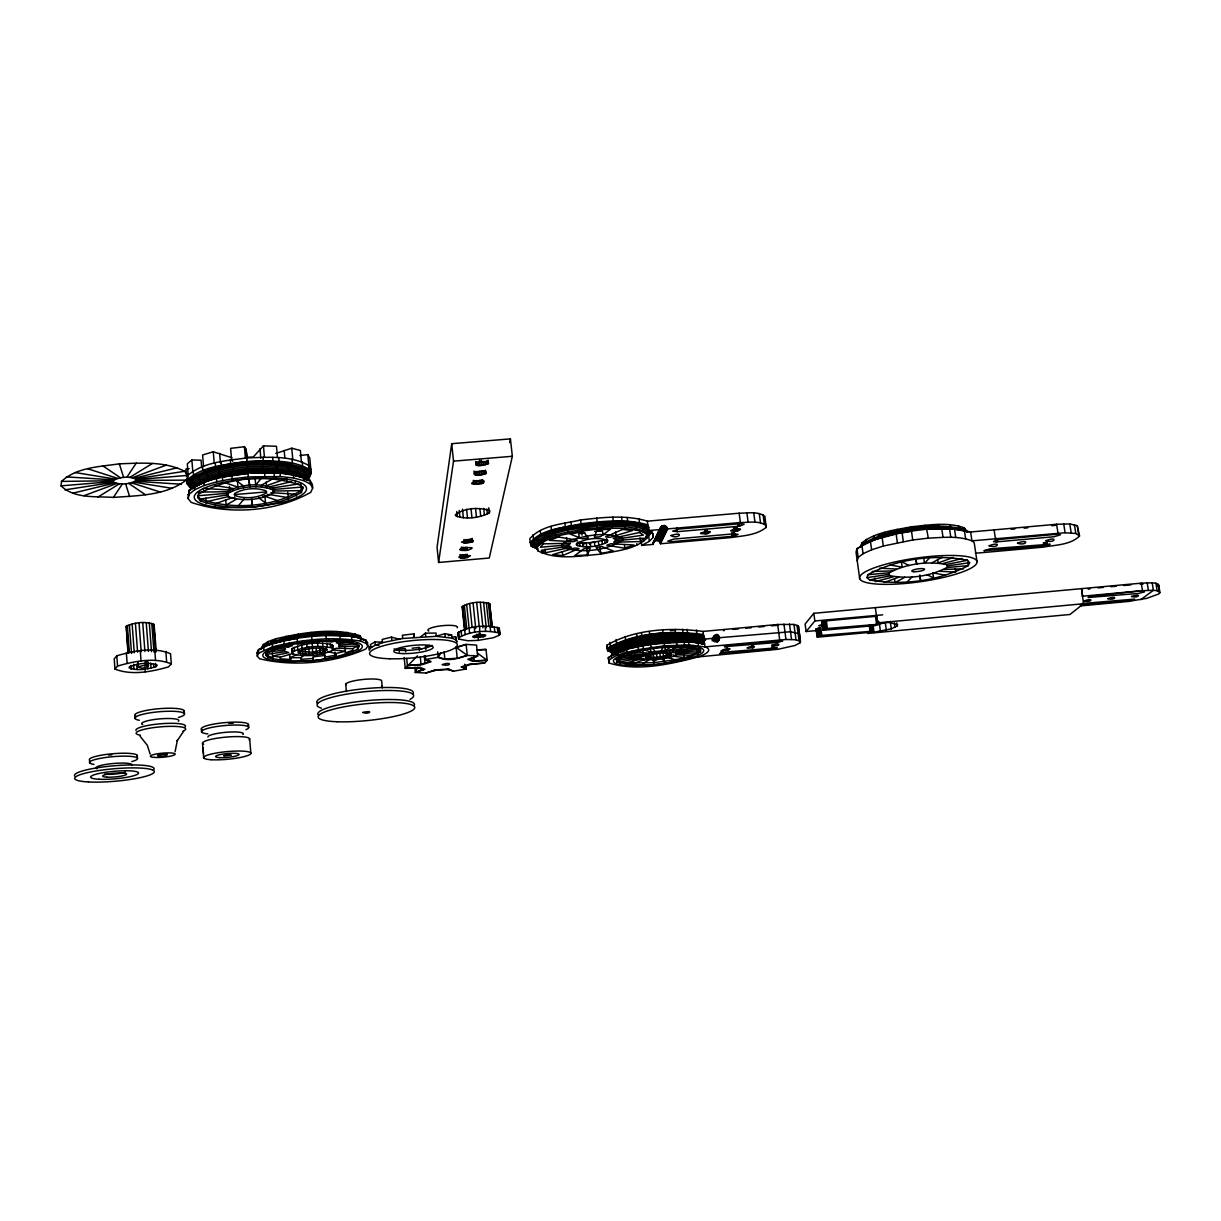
<?xml version="1.0" encoding="UTF-8"?>
<svg xmlns="http://www.w3.org/2000/svg" width="1221" height="1221" viewBox="0 0 1221 1221"><rect width="100%" height="100%" fill="white"/><g stroke="black" fill="none" stroke-linecap="round" stroke-linejoin="round"><path stroke-width="1.5" d="M902.319 532.844L911.507 531.227L910.973 526.846C928.494 525.122 947.145 521.749 964.163 527.777L966.803 531.868L964.163 527.777M713.354 638.278C719.535 625.671 722.389 649.465 713.354 638.278L703.983 639.163M641.223 541.742L641.666 545.421L652.945 544.429C652.273 539.636 660.088 539.087 660.454 543.772L731.501 537.515C743.162 535.729 756.501 535.241 765.979 527.487L764.987 516.361C757.798 510.943 747.588 513.263 739.163 513.202L647.359 521.169C625.717 514.545 602.548 517.445 580.463 519.978C563.415 524.099 542.017 524.618 529.792 538.72L530.204 542.475C534.981 541.681 537.667 546.687 537.835 550.793C557.188 560.729 580.586 555.708 601.373 554.09C616.849 550.595 635.332 549.709 647.099 537.896L646.84 534.584L642.811 531.791L642.826 530.235L645.085 526.159L647.817 524.923C626.144 518.36 602.991 521.26 580.906 523.794C563.843 527.915 542.475 528.418 530.204 542.475L531.211 546.108L537.683 548.901L531.211 546.108L530.799 542.383M700.488 652.06L700.32 648.458L700.488 652.06C675.747 664.606 643.757 668.604 616.819 661.95L616.3 658.394L616.483 659.935C641.01 647.008 673.687 642.918 700.503 649.999M643.65 541.514L643.681 540.003L648.427 533.669L652.518 531.791L648.656 535.821L645.924 536.507L649.587 532.677M612.194 652.365L611.813 650.137C638.232 635.943 673.794 631.471 702.731 639.392L702.334 644.123L702.731 639.392L704.364 637.423C674.282 629.136 637.225 633.791 609.767 648.61L610.179 650.93L613.14 654.67L611.813 650.137L607.249 648.32L606.883 645.237C634.844 628.922 671.321 627.273 703.021 631.425L777.67 624.496L793.955 624.419L798.458 626.175L800.472 641.468L800.213 642.704L794.856 645.527L778.143 649.251L698.32 656.913C669.795 664.255 637.866 671.764 609.096 663.049L608.317 657.585C636.355 641.04 672.725 638.842 704.563 643.803C698.427 645.329 697.481 635.042 703.403 634.508C671.687 630.418 635.241 632.081 607.249 648.32L607.676 650.762L613.766 652.777L607.676 650.762L606.883 645.237M702.365 641.88L702.38 640.613C673.748 632.814 638.598 637.225 612.454 651.251L612.377 654.944C638.858 640.842 674.343 636.385 703.327 644.2L702.365 641.88C673.824 634.142 638.827 638.537 612.774 652.487M702.716 641.666L703.418 638.293C673.977 630.219 637.759 634.767 610.897 649.236L611.294 651.51M359.92 635.668L361.859 639.468L359.92 635.668C332.814 627.151 302.976 632.661 275.824 638.751L274.939 642.353L272.191 643.421L272.481 646.84L258.715 653.143L257.28 656.15L259.646 658.791C294.215 666.956 333.302 663.217 365.857 649.007L367.826 646.001L367.521 642.643L365.751 639.941C331.456 628.815 290.186 632.799 258.425 649.77L257.005 652.792L257.28 656.15M704.364 637.423L703.388 640.613M646.84 534.584L647.313 531.547L649.313 529.151C629.166 517.521 603.586 523.58 581.517 525.106C565.292 529.014 545.009 529.502 533.318 542.826L534.249 546.291L537.454 548.168M647.099 537.896L646.871 533.043C627.686 522.084 603.418 527.823 582.432 529.273C567.002 532.982 547.771 533.455 536.599 546.062L536.981 547.557C548.122 535.012 567.277 534.554 582.646 530.876C602.518 528.586 623.321 525.976 642.811 531.791M275.824 638.751L268.086 641.59L266.941 645.283L258.425 649.77L258.715 653.143M175.091 751.663L177.396 740.231L177.106 740.949L183.486 731.486M261.065 649.099L263.431 644.49L268.086 641.59M136.477 479.624L136.309 480.448C129.655 484.34 119.475 485.5 112.729 481.578L112.866 480.753C119.49 476.831 129.762 475.656 136.477 479.624L187.759 475.396C203.876 461.752 226.663 460.775 246.688 457.936C267.277 457.371 290.003 454.945 308.654 465.43L310.989 469.52L311.324 473.214L307.112 475.076L305.647 479.288L303.51 475.656C269.475 462.927 225.977 465.979 194.704 484.676L193.956 487.301M194.093 487.606C196.245 483.638 192.384 478.693 188.065 479.136L186.874 483.531L189.942 487.515L192.75 488.843M246.688 457.936L248.046 473.443L216.483 477.991L216.804 481.791L204.105 485.515L194.734 489.728L189.286 494.154L188.08 498.458L191.148 502.365C229.075 515.216 275.732 511.95 310.775 492.322L312.683 488.034L312.332 484.325L310.012 480.311C276.45 462.82 226.572 467.17 194.612 486.202M187.759 475.396L186.584 479.807C166.239 495.711 138.08 495.528 113.416 497.42C96.123 496.123 74.42 498.992 61.05 485.851L61.508 481.41C76.755 467.17 99.756 466.788 119.353 463.827C141.087 463.064 164.667 461.111 184.661 471.291L187.759 475.396L188.065 479.136C204.212 465.537 226.984 464.575 247.024 461.721C267.597 461.156 290.323 458.714 308.989 469.139L311.324 473.214L309.432 477.594L306.471 479.777M413.507 637.454L413.95 633.867L402.365 635.241L402.686 638.491L382.494 642.673L375.32 645.176L370.787 647.725L369.185 650.152L368.879 646.932L372.329 646.626M451.709 443.696L437.057 547.313L438.598 562.469L489.27 558.012L512.347 456.288L510.439 438.888L451.709 443.696L453.525 461.156L438.598 562.469M798.458 626.175L798.809 632.02M816.116 628.998L817.078 636.752L818.543 637.072L868.482 632.478L873.076 631.135L821.809 635.393L820.787 627.808L816.116 628.998L817.521 629.517M817.078 636.752L821.809 635.393M509.63 442.597L510.439 438.888M203.464 753.464L202.93 747.649L203.678 757.768M156.196 651.419L154.136 624.557C145.711 620.94 134.478 622.389 126.236 626.297L127.915 652.197M478.205 640.369L493.162 637.789L499.053 635.378L500.061 634.203L499.114 628.052C485.958 624.694 469.398 625.717 457.814 632.936L458.837 639.087L467.979 640.766L478.205 640.369L478.556 634.065M479.548 634.783L479.731 626.663M877.288 616.208L826.358 620.833L821.809 622.008L822.45 622.481M822.786 629.868L827.38 628.494L879.654 624.175L874.999 625.549L824.16 630.189L822.786 629.868L821.809 622.008M137.897 666.971C161.203 660.118 137.24 675.549 137.683 662.988M861.11 545.894L861.965 542.796C875.778 531.99 894.306 530.235 910.973 526.846M857.234 560.851L858.165 557.478L856.944 548.656C890.063 529.09 933.241 523.427 970.634 531.99L1056.592 524.252L1069.779 523.946L1077.273 525.671L1079.562 535.988C1070.313 545.161 1054.975 544.932 1042.719 547.206L975.32 553.266M188.08 498.458L188.98 490.399C221.108 470.07 264.484 468.101 300.839 476.892L292.216 474.587L303.556 476.892L303.892 480.647L310.348 484.05L312.683 488.034M305.723 477.762L303.586 474.114C269.429 461.309 225.732 464.362 194.368 483.165L193.254 487.118L192.506 485.775L193.62 481.776C225.336 462.728 269.536 459.645 304.06 472.619L306.227 476.327L305.082 478.983M154.212 629.151L154.136 624.557M860.79 546.855L861.965 542.796M273.275 492.887L273.748 489.423L302.823 486.996L301.434 492.46C271.871 509.096 232.417 511.858 200.412 500.931L197.878 497.634L198.779 492.124L227.564 491.712C240.659 484.081 258.562 482.814 272.787 487.927L273.748 489.423L273.275 492.887C260.149 500.366 242.475 501.602 228.251 496.657L227.182 495.192L227.564 491.712L227.182 495.192M866.986 577.594L867.841 574.725C897.267 558.684 934.691 553.861 967.505 560.241L969.642 562.698L968.268 565.628C938.812 581.013 902.243 585.79 869.596 579.929L866.986 577.594L888.903 574.404L890.338 575.763C909.019 579.166 930.005 576.434 946.84 567.567L968.268 565.628L967.749 562.072M888.903 574.404L889.453 572.756C906.272 563.69 927.548 560.927 946.275 564.514L967.505 560.241M234.371 494.581L234.737 493.467C243.834 488.202 256.212 487.332 266.086 490.842L266.331 492.994C257.234 498.183 244.948 499.053 235.088 495.604L234.371 494.581L266.758 491.88M587.545 554.945L590.109 548.214L584.279 548.55L574.572 555.708L587.545 554.945L586.904 549.45M1082.63 596.23L1081.547 588.583L1083.546 603.739L1069.978 614.484L867.582 633.44L891.299 628.861L897.16 625.93L897.649 624.633L889.239 622.481L877.456 622.924L875.335 607.615M858.165 557.478L863.049 553.708L871.626 549.801L870.39 540.888L896.55 533.867L897.191 529.288M286.065 640.338L297.512 638.324L298.229 634.02M228.251 496.657L227.03 493.33L197.726 495.772L200.259 499.084C232.249 510.042 271.734 507.28 301.282 490.613L302.823 486.996M193.284 487.133L191.407 484.676L192.536 480.601C224.13 461.279 270.452 458.043 304.914 471.291L307.112 475.076L305.372 479.12L308.318 474.084L306.089 470.222C271.505 456.639 222.817 460.042 191.178 479.731L190.018 483.898L192.918 487.683L189.942 487.515M306.532 478.235L307.921 477.716L309.752 473.458L307.478 469.49C272.68 455.509 221.428 459.127 189.652 479.227L188.477 483.501L191.453 487.393M946.84 567.567L947.557 565.903L969.642 562.698M435.439 670.329L425.747 673.03L415.369 672.45L417.689 667.322M262.118 647.222L263.431 644.49M653.22 542.551L659.523 529.304M652.96 543.467L660.82 526.816L664.407 525.518L667.704 528.891L660.454 543.772M652.945 544.429L661.553 526.144M655.295 540.628L662.423 525.686M656.257 540.415L663.4 525.473M657.234 540.46L664.407 525.518M658.195 540.75L665.384 525.808M659.035 541.269L666.254 526.343M659.722 541.971L666.956 527.06M660.21 542.826L667.444 527.93M357.448 647.664L359.081 645.115L357.616 649.328C330.143 661.355 297.1 664.514 267.918 657.585L265.964 655.356L267.063 651.129M291.666 649.603L292.262 648.473C304.472 642.963 319.383 641.529 332.371 644.795L332.738 650.289C320.528 655.677 305.769 657.112 292.781 653.968L291.666 649.603L292.475 650.61M291.972 652.976L292.567 651.846C304.792 646.352 319.688 644.917 332.692 648.153L333.425 649.16M298.336 652.38L302.381 649.984L312.53 648.198L322.787 648.107L327.075 649.74L322.954 652.136L309.188 654.135L300.381 653.632L298.336 652.38L298.183 650.701M216.804 481.791L231.898 478.861C232.005 474.816 234.783 468.437 230.616 463.659L230.296 459.859M608.669 660.668C616.574 653.22 628.357 652.365 638.385 649.587L638.018 646.458L651.007 644.413L649.328 631.761M616.819 661.95L616.636 660.408L625.534 663.095L653.556 662.728L656.226 658.165L656.41 659.691L670.161 657.386L675.991 655.265L677.197 653.327C665.262 650.228 650.824 652.045 639.896 657.737L643.894 659.844L656.41 659.691M425.32 655.83L425.686 659.493L438.263 657.325L440.995 652.686M332.433 646.947L333.104 645.802M859.584 547.481L865.353 543.299L866.376 539.331M327.976 651.571L335.851 653.525L345.329 651.205L332.036 649.786L336.355 648.259L352.655 648.641L357.295 645.985L339.087 646.687L340.003 645.176L357.036 643.604M204.105 485.515L203.8 481.715C210.577 482.142 208.44 470.787 202.869 470.375L202.564 466.59M660.82 526.816L660.027 529.563L648.488 530.57L647.359 521.169M488.476 463.537C477.35 456.364 467.277 470.985 488.476 463.537L488.11 460.073M113.416 497.42L122.482 483.806M126.755 477.365L136.294 463.049M712.057 638.919L713.995 636.019M712.637 638.369L714.575 635.454M712.377 639.453L715.292 635.088M712.179 640.735L716.086 634.905M713.003 640.766L716.91 634.935M713.781 640.994L717.704 635.164M714.483 641.422L718.406 635.607M715.048 642.017L718.986 636.202M716.437 641.269L719.383 636.919M716.635 642.063L719.596 637.698L790.521 631.745L799.465 633.821L800.213 642.704M717.612 641.407L719.581 638.507M717.399 642.185L719.367 639.285M489.331 512.973L489.819 510.699C479.136 506.944 464.407 507.829 455.326 514.774L455.738 515.842C466.315 519.825 479.319 517.887 489.331 512.973L488.782 507.768M464.591 630.463L462.149 606.806C469.749 601.861 480.906 601.19 489.606 603.571L492.2 626.114M417.414 655.875L405.235 668.375L418.269 667.811M871.626 549.801L883.332 546.031L882.081 537.087L884.187 536.095L884.599 532.325M458.348 638.034C469.963 630.875 486.492 629.853 499.664 633.15L500.061 634.203M277.488 457.585L276.48 446.276L263.446 445.863L253.281 456.975L247.161 457.249L246.077 449.267L244.429 446.718L230.616 448.351L231.578 459.722L232.662 461.324M489.896 604.303L489.606 608.76M1080.677 605.875L1128.097 601.465L1146.778 598.351L1158.836 593.925L1159.95 592.597L1158.729 585.134L1155.921 583.226L1152.166 582.799L1141.253 583.15L813.827 613.308L805.112 624.007L806.119 631.547L817.444 630.494M273.214 643.436L285.027 640.353L286.111 636.172M1157.615 586.477L1158.729 585.134M806.119 631.547L814.85 620.97L882.676 614.85M244.139 498.885L238.812 505.265L238.965 507.097M255.708 485.027L261.309 478.311M116.804 655.784L114.209 658.867L114.957 669.077C131.792 675.671 151.511 671.748 168.467 666.925L171.322 663.903L170.528 653.723C153.785 646.718 133.761 650.854 116.804 655.784L117.552 666.04L114.957 669.077M498.504 630.295L499.526 629.105M617.918 655.036L617.551 651.922C626.144 653.357 634.691 644.81 625.564 639.697L625.198 636.584M607.142 542.368L607.951 540.369C598.076 536.95 584.996 538.324 576.281 544.108L576.465 545.054C586.141 548.656 597.863 546.459 607.142 542.368L606.715 538.644M470.894 664.377L484.6 663.079L487.148 660.286L486.004 649.45L476.816 649.816M876.403 615.262L875.472 616.269L876.525 623.916L874.999 625.549M907.462 581.745L912.011 576.831M929.334 558.119L924.511 563.339L923.732 557.921M640.46 541.575L643.681 538.202L615.109 540.705L613.736 542.216L640.46 541.575L640.018 537.881M647.222 535.958L650.976 532.035M662.637 630.189L664.529 645.848L688.98 644.871L704.944 646.901L785.958 639.483L795.985 639.773L800.472 641.468M641.666 545.421L649.328 541.376L653.189 537.362L652.93 533.684L648.488 530.57M864.361 544.169L872.511 540.415L874.083 535.76M611.66 657.936L611.294 654.838C619.337 656.12 625.824 644.78 616.468 642.597L616.101 639.483M612.744 653.739C638.919 639.773 674.038 635.363 702.686 643.116M255.204 473.092L280.021 472.741L293.33 474.297L293.681 478.067L303.892 480.647M297.497 654.364L289.911 657.753L301.083 657.631L304.517 654.624M201.709 467.719L201.099 460.225L191.865 459.966L187.286 463.812L188.187 475.045M645.512 656.288C653.8 658.394 663.736 657.142 671.321 653.235L671.519 654.777C663.903 658.684 653.983 659.92 645.695 657.829L645.436 655.662M702.151 641.987L705.463 639.27L701.098 642.444L705.57 639.987M193.193 488.095C224.343 468.727 275.152 464.362 308.47 480.448L310.012 480.311L310.348 484.05M653.556 662.728C669.245 660.24 686.904 659.935 700.305 650.518L677.045 652.701M198.931 494.001C228.373 476.663 268.986 473.779 300.992 485.485L302.991 488.843M227.716 493.574C240.827 485.958 258.73 484.691 272.955 489.789L273.901 491.285M861.965 544.245C891.895 527.075 930.906 522.008 964.575 529.197L967.734 531.959L960.53 529.334L958.439 525.808M861.568 545.634C891.864 528.296 931.302 523.168 965.353 530.418M863.064 545.07L865.353 543.299M420.451 636.996L425.442 633.134L436.019 633.058L436.355 636.309L451.953 638.14L455.921 639.896L456.959 642.063L455.601 636.69L451.862 637.225M926.693 529.441L928.326 538.14C942.795 537.515 958.088 535.546 971.947 540.842L1065.094 532.753L1075.808 533.455L1079.562 535.988M1128.097 601.465L1134.645 599.114L1082.233 603.51M1141.33 591.529L1144.352 591.864L1138.827 593.406L1088.094 597.512L1092.444 596.092L1142.474 590.674L1153.402 590.308L1157.142 590.72L1159.95 592.597M599.587 531.15L602.502 528.983M1140.765 599.664L1153.402 590.308L1152.166 582.799M152.747 626.175L153.907 625.35M155.861 666.712L157.265 665.186C148.672 661.874 137.637 663.339 129.273 667.048L129.075 667.78C137.332 671.199 147.466 669.184 155.861 666.712L155.601 663.324M485.866 473.58C488.293 469.688 477.045 471.459 474.664 472.771C472.283 476.648 483.47 474.877 485.866 473.58L485.5 470.161M627.029 652.197L626.663 649.068L651.129 644.2L688.598 641.742L688.98 644.871M97.878 497.1L119.521 483.745M129.731 477.442L152.35 463.476M263.354 645.863C292.735 632.386 328.937 628.876 360.241 637.011L361.859 639.132M259.798 649.618L265.995 646.062M267.216 652.823C294.704 640.369 328.418 637.087 357.707 644.52L359.233 646.794M472.558 541.758L473.366 540.613L469.307 539.957L461.462 542.017L464.239 543.009L471.535 542.139L472.558 541.758L472.191 538.308M648.656 660.149L642.994 663.461L643.177 664.987M618.101 658.226L639.712 656.196L650.9 652.06L665.384 650.35L671.291 646.886M298.733 651.388L312.744 652.228L326.465 648.855M382.478 642.124L375.015 641.941L370.482 644.505L370.787 647.725M226.114 505.021L236.538 499.16M273.916 478.159L261.447 485.164L261.615 487.042M566.941 541.33L563.247 543.391L561.553 545.405L561.965 547.206C581.028 553.601 605.83 550.992 622.741 540.033L622.512 538.202C605.158 530.921 584.355 535.912 566.941 541.33L566.513 537.576M904.868 577.274L895.039 582.524L894.55 579.013M931.791 562.896L942.169 557.341M197.375 485.256L207.005 480.753M204.609 482.158L197.176 485.5C202.106 482.646 198.794 474.526 193.513 474.648L193.208 470.879M329.197 640.201L326.038 641.62L331.822 641.987L336.874 640.491M562.728 555.586L578.983 548.488L574.572 548.031L552.808 554.593L562.728 555.586L562.316 551.892M612.499 654.685C617.719 653.204 615.338 644.81 610.225 645.527L609.859 642.429M618.589 651.861L619.52 651.449M871.504 540.857L872.511 540.415M396.138 649.984L399.069 648.748L405.387 648.687L405.693 651.861M251.541 473.153L280.021 472.741L280.357 476.526L293.681 478.067M482.936 483.318C491.04 475.412 453.953 486.797 482.936 483.318L482.539 479.563M414.835 667.063L415.369 672.45L422.634 669.596M470.116 659.004L477.686 656.059L476.541 645.1L466.132 644.398L456.105 647.252L457.234 658.211L444.841 659.035L438.263 657.325L437.713 651.816M677.426 644.978C674.572 640.628 674.297 635.027 675.534 629.334M84.02 495.68L116.911 483.455M132.341 477.732L166.361 465.094M270.864 641.666L275.213 640.063M633.44 663.583L647.222 658.531M680.402 646.382L669.688 650.305L665.384 650.35M263.889 649.969L263.599 646.565C294.108 635.164 328.22 631.929 360.287 637.728L360.607 641.101L366.056 643.299L367.826 646.001M275.763 453.479L291.773 448.199L300.381 450.488L301.404 461.706M276.923 646.886L288.156 647.145L292.46 645.588L287.256 645.024M884.141 582.478L898.61 577.243M953.296 557.463L938.125 562.957L937.591 559.355M232.784 497.573L214.988 503.846L215.14 505.692M266.437 485.729L284.997 479.181M624.831 548.244L634.035 545.009L610.912 543.742L606.822 545.192L624.831 548.244L624.404 544.566M345.497 652.869L352.808 650.305M456.303 647.679L466.132 644.398L467.277 655.387C458.211 658.577 447.374 661.858 438.263 657.325M419.841 664.758L430.174 661.339M415.369 672.45L424.877 669.322L420.131 667.383L405.235 668.375L404.166 657.493M425.747 673.03L435.271 669.932L448.519 669.032L453.586 671.168L466.178 669.032L465.812 665.46M878.22 535.378L883.149 533.775M462.026 667.261L472.39 663.888M870.39 540.888L883.622 536.813M617.551 651.922L628.189 648.733M723.397 630.723L724.206 630.479M117.552 666.04C134.554 661.172 154.518 657.051 171.322 663.903M1047.679 545.466L1050.182 544.215L990.094 548.809L983.912 550.717L1045.176 545.97L1047.679 545.466L1047.13 541.971M232.005 457.799L213.278 451.77L202.61 454.975L203.541 466.3M753.342 647.618C759.248 643.894 736.706 649.801 753.342 647.618L752.945 644.551M267.918 657.585L267.628 654.227L285.851 651.571L288.751 652.64L272.588 655.998L280.189 657.203L293.238 653.357M204.991 481.807L217.353 478.189M435.897 636.278L444.963 633.668L451.633 634.92L451.953 638.14M1088.216 589.224L1090.139 588.751M474.404 637.484L475.366 637.209C470.589 635.042 488.583 633.653 482.722 636.538L483.608 636.645A6.563 1.297 -6.1 0 0 484.065 634.752A6.563 1.297 -6.1 0 0 474.847 635.592A6.563 1.297 -6.1 0 0 474.404 637.484L483.608 636.645M457.234 658.211L467.277 655.387L477.686 656.059L467.841 659.279L472.374 661.263L487.148 660.286L477.335 653.067M928.479 529.334L954.425 528.556L955.738 537.484M893.65 576.724L875.457 581.593L874.969 578.067M943.055 563.507L961.934 558.455M641.895 658.791L625.534 663.095L625.717 664.621M669.871 651.861L669.688 650.305L673.198 650.549L688.491 646.52M467.368 557.509L470.406 555.723L463.385 555.372L458.775 557.097L461.492 558.028L467.368 557.509L467.017 554.136M580.112 542.933L590.308 542.826L604.487 540.064M707.508 533.562C719.78 528.311 686.919 534.813 707.508 533.562L707.035 529.868M272.191 643.421L297.848 638.079M285.027 640.353L263.599 646.565M272.481 646.84C301.083 639.712 331.364 636.11 360.607 641.101M737.637 530.921C750.091 525.656 717.109 532.173 737.637 530.921L737.163 527.228M734.859 535.973L738.095 534.34L733.684 533.836L673.549 539.117L667.75 541.147L672.283 541.636L733.546 536.217L734.859 535.973L734.386 532.31M687.072 629.273L687.454 632.386C683.699 633.852 683.928 642.414 688.598 641.742M399.969 639.422L391.529 637.133L382.188 639.422L382.494 642.673M72.772 493.208L114.82 482.982M134.432 478.22L177.381 467.765M429.685 645.299L425.488 646.306L425.808 649.48M882.081 537.087L896.931 533.608M883.332 546.031L912.743 539.987L928.326 538.14M206.151 501.831L228.907 496.443M291.758 481.593L270.299 486.675L270.452 488.537M626.663 649.068L638.98 646.26C641.437 641.773 636.752 637.942 636.538 633.943M727.792 650.121C737.377 646.382 711.767 651.373 727.792 650.121L727.411 647.069M874.083 632.661L873.046 625.152L885.301 622.771L886.354 630.295M774.511 648.916L777.228 647.771L724.587 652.121L719.749 653.586L773.427 649.099L774.511 648.916L774.114 645.894M545.466 552.792L571.336 547.206L569.52 546.092L541.224 550.289L545.466 552.792L545.054 549.084M347.252 640.445L336.263 642.734L339.041 643.818L353.724 641.681M448.229 635.607L451.633 634.92M869.596 579.929L890.338 575.763M641.178 657.829L619.795 662.011L619.978 663.552M695.649 647.145L675.701 651.052L673.198 650.549M232.463 475.152L218.132 477.945C220.894 474.694 219.215 468.513 215.537 466.62L215.217 462.82M341.041 635.759L351.48 636.187L351.801 639.575M467.338 550.35C485.744 544.123 443.131 550.427 467.338 550.35L466.971 546.932M584.951 532.707L578.769 533.821L579.197 537.606M739.483 526.205L744.123 524.282L739.651 523.748L678.617 529.075L672.71 531.166L677.304 531.684L739.483 526.205L739.01 522.481M600.808 553.388L613.507 551.098L601.77 546.474L596.062 547.512L600.808 553.388L600.167 547.878M287.744 636.584L288.614 636.431M293.864 635.5L297.359 634.874M900.93 529.38L904.334 528.769M907.737 528.174L911.141 527.579M897.374 542.689L896.092 533.714L911.522 531.028M900.884 533.104L896.092 533.714M324.984 657.096L336.004 655.173M687.805 641.941L697.985 642.414L698.366 645.527M638.385 649.587L664.529 645.848M822.343 624.48L818.803 625.732L823.977 625.701M671.519 654.777L671.489 654.135C663.201 652.014 653.204 653.266 645.619 657.203L645.695 657.829M609.569 657.371L608.317 657.585L609.096 663.049M858.394 548.412L856.944 548.656L856.028 552.075L859.691 578.647M257.005 652.792L258.409 652.563M64.911 489.865L113.385 482.341M135.836 478.861L184.661 471.291M302.167 477.106L303.556 476.892M187.775 494.719L189.362 494.474M228.083 494.795L200.259 499.084L200.412 500.931M298.947 483.913L272.787 487.927L272.955 489.789M616.636 660.408L639.819 657.096L639.712 656.196L640.002 658.638M675.885 652.594L675.701 651.052L677.014 651.785L698.534 648.717M969.169 532.173L970.634 531.99L971.947 540.842A59.218 12.347 -8.1 0 1 974.358 543.742L977.014 561.614A59.295 11.981 -8 0 1 890.231 584.31A59.295 11.981 -8 0 1 887.636 563.72A59.295 11.981 -8 0 1 977.014 561.614M347.054 632.264L349.465 636.187L360.287 637.728M189.118 468.589L185.958 468.956L186.569 476.388M299.878 455.54L307.814 454.609L309.783 458.104L310.806 469.2M232.051 475.32L248.061 473.321M231.898 478.861L248.321 476.923L280.357 476.526M595.421 541.956L589.468 542.658L589.682 544.505M912.743 539.987L911.461 531.013L927.029 529.166M297.436 641.605L297.13 638.171L311.706 636.446L311.309 632.478M402.686 638.491L436.355 636.309M412.194 648.229L419.047 647.42L421.688 649.343M651.19 647.42L650.824 644.291L664.148 642.704M863.155 544.703L861.828 544.841L863.049 553.708M877.456 622.924L1083.546 603.739M1129.196 600.625L1080.249 605.082M267.414 651.831L284.737 650.244L285.531 648.733L270.635 649.297M1097.877 587.912L1103.387 587.408M1110.728 586.736L1116.238 586.217M1123.579 585.546L1130.921 584.859M1082.249 596.26L1142.474 590.674L1141.253 583.15M732.921 629.41L738.446 628.907M745.787 628.22L751.312 627.716M758.668 627.029L764.178 626.51M771.535 625.839L778.128 625.259M867.841 574.725L889.453 572.756M1011.141 529.304L1014.834 528.983M1024.037 528.159L1027.731 527.838M1051.693 525.702L1055.371 525.381M997.13 541.819L1054.105 536.736L1060.5 534.767L1056.76 534.279L999.587 539.392L993.482 541.605L997.13 541.819L996.595 538.263M406.685 658.302L407.402 665.582L421.016 664.377L420.283 657.096M667.704 528.891L740.369 522.557C748.778 522.619 758.974 520.268 766.193 525.625M190.537 490.262L188.98 490.399L189.286 494.154M307.921 477.716L309.432 477.594M61.05 485.851L112.729 481.578M453.525 461.156L512.347 456.288M363.049 639.758L365.751 639.941L366.056 643.299M301.236 659.294L313.141 658.501M663.98 642.887L677.045 641.849M407.402 665.582L422.359 664.59L431.074 661.706L425.686 659.493L428.998 661.721M484.6 663.079L469.917 664.056L461.172 666.895L466.178 669.032L464.636 664.193M433.653 670.451L449.374 669.398M312.057 642.139L319.291 641.666M670.314 630.692L673.626 630.479M477.243 650.015L486.004 649.45M311.355 633.119L321.871 632.447M312.118 641.651L311.706 636.446L326.312 635.515L351.48 636.187M1140.109 584.02L1143.024 584.172M931.287 525.625L936.583 525.32M594.612 531.456L602.502 531.028L602.945 534.798M487.148 660.286L474.267 660.836L473.702 655.402M620.695 655.998L640.888 655.173L641.071 656.715M677.609 653.647L697.45 652.838M872.176 571.504L891.986 570.924M944.169 569.398L963.522 568.833M366.102 642.673L367.521 642.643M273.107 491.04L301.282 490.613M61.508 481.41L112.866 480.753M136.309 480.448L186.859 480.112M195.864 485.943L194.429 485.958L194.734 489.728M938.14 524.45L940.246 528.495L953.372 528.83M954.425 528.556L926.312 529.288L924.969 525.198M627.625 653.723L643.253 654.09M675.259 654.838L691.971 655.234L692.17 656.761M379.059 645.268L375.32 645.176L375.015 641.941M879.715 568.162L896.321 569.032M939.773 571.275L955.768 572.1L955.249 568.574M280.342 658.867L290.064 659.416M66.331 476.877L113.812 479.914M135.348 481.288L181.242 484.218M205.281 488.522L229.655 490.064M270.94 492.658L296.306 494.261L296.474 496.108M339.942 632.6L344.841 632.921M687.011 641.788L697.985 642.414M577.716 545.833L577.304 542.109L582.6 543.009L583.028 546.718M284.371 640.643L283.928 643.986M278.678 457.616L279.014 461.401L276.465 467.2L277.762 472.42L291.117 474.435C286.813 472.161 287.973 464.621 292.323 463.003L291.987 459.249M633.699 651.465L646.672 653.021L646.855 654.578M684.279 657.57L673.549 656.272L673.397 654.807M278.48 472.954L279.243 473.061M75.259 472.558L115.491 479.12M133.654 482.081L172.161 488.354M214.972 485.454L233.196 488.492L233.348 490.369M269.139 494.49L288.293 497.695M940.246 528.495L941.712 528.327L943.024 537.286M696.443 629.99L696.825 633.089C692.338 634.05 692.078 642.139 696.947 642.597M889.987 564.941L902.182 567.2L901.419 561.797M933.928 573.076L945.542 575.213M359.05 637.881L356.776 637.072L354.99 633.668M349.465 636.187L350.458 636.385M306.99 480.143L308.47 480.448M695.924 642.414L703.357 643.94M293.177 642.933L298.153 644.169L304.853 642.994L302.198 641.346M264.163 472.664L262.591 468.406L263.217 457.173M447.603 669.52L453.586 671.168M644.566 650.045L650.9 652.06M667.307 657.28L674.892 659.691L675.076 661.217M87.683 468.772L117.811 478.418M131.349 482.768L159.966 491.941M225.549 482.921L237.927 487.118M264.392 496.108L277.808 500.671L277.961 502.503M967.627 531.654L952.319 528.693L949.572 524.664M267.765 655.906L272.726 657.676M578.296 531.837L581.837 533.241L582.051 535.119M356.776 637.072L364.377 640.033M417.613 667.551L423.275 669.856M469.505 658.73L474.877 661.095M960.53 529.334L964.285 529.807L965.597 538.705M462.149 606.806L463.705 608.134M902.273 562.057L909.157 565.567M927.029 574.664L933.546 577.976L932.798 572.71M537.835 550.793L536.706 548.015L532.753 545.985L531.791 542.445C548.305 525.808 575.289 526.19 597.161 522.374C614.285 522.115 633.714 518.711 649.267 527.396M612.621 652.563L608.943 650.671L608.531 648.29C636.37 632.89 673.549 629.136 704.41 636.156M322.329 653.891L324.832 655.448L312.988 656.852L313.278 660.149M102.732 465.781L120.589 477.884M128.602 483.302L145.482 494.749M463.186 666.88L466.178 669.032M456.105 647.252L467.277 655.387M236.187 480.387L243.513 486.05L243.666 487.927M258.577 497.664L265.522 503.021M338.446 635.469L336.63 631.562M140.033 736.202L147.283 745.253L150.152 754.074M305.662 479.456C301.434 476.495 304.044 469.368 308.989 469.139L308.654 465.43M192.506 485.775L190.018 483.898L186.874 483.531L186.584 479.807M299.633 476.282C295.879 473.29 297.924 466.483 302.533 465.659L302.198 461.92M946.275 564.514L947.557 565.903M662.194 658.867L664.407 661.446M303.861 477.121L305.281 479.548M457.814 632.936L458.837 639.087M382.31 687.942L382.127 686.767A3.007 0.778 87.4 0 0 381.532 686.339M119.353 463.827L123.642 477.518M125.565 483.669L129.64 496.626M536.706 548.015L535.821 544.703C551.358 529.181 576.602 529.517 597.1 525.946C613.583 525.839 632.737 522.069 647.313 531.547L647.588 534.935M535.607 546.977L534.691 543.604C550.488 527.777 576.205 528.128 597.054 524.496C613.827 524.389 633.333 520.543 648.153 530.219L648.427 533.669M542.017 551.999L542.368 553.464M539.896 543.94L537.698 539.85L533.409 538.43L532.997 534.661M915.704 559.722L916.788 564.239L916.009 558.836M919.566 575.946L920.573 580.204L919.825 574.938M546.459 540.216L544.474 535.973L540.674 534.249L540.262 530.463M556.242 536.614L554.578 532.249L551.541 530.219L551.114 526.419M568.604 533.424L567.338 528.937L565.277 526.648L564.85 522.847M1158.149 584.02L1159.37 591.498M1155.921 583.226L1157.142 590.72M1147.16 582.768L1148.396 590.292M1077.273 525.671L1078.662 534.539M1074.404 524.587L1075.808 533.455M1069.779 523.946L1071.183 532.844M1063.705 523.84L1065.094 532.753M1056.592 524.252L1057.981 533.165M1045.924 542.246L1046.473 545.756M1044.642 542.475L1045.176 545.97M1043.36 542.628L1043.894 546.123M994.077 529.792L995.909 541.895M949.495 528.464L950.808 537.408M902.06 532.661L903.342 541.636M896.733 622.893L897.16 625.93M894.352 622.832L894.978 627.365M890.246 621.306L891.299 628.861M879.441 624.068L880.478 631.593M878.83 621.55L879.257 624.603M877.914 620.787L878.342 623.839M876.434 616.208L877.502 623.855M872.099 625.32L873 631.333M871.657 625.213L872.435 630.875M870.985 625.152L871.779 630.814M870.146 625.152L870.939 630.814M869.199 625.213L869.978 630.891M248.733 479.166L249.588 485.332M251.48 499.13L252.228 504.578M826.358 620.833L827.38 628.494M825.335 620.94L826.358 628.617M824.328 621.107L825.365 628.784M823.427 621.321L824.45 628.983M582.646 530.876L580.463 519.978M822.679 621.55L823.702 629.212M822.862 625.549L823.473 630.143M822.115 621.779L823 630.021M819.749 627.93L820.771 635.5M818.726 628.098L819.734 635.668M817.78 628.296L818.803 635.866M817.002 628.525L818.009 636.095M816.803 629.471L817.566 635.134M816.437 628.769L817.444 636.339M816.3 629.349L817.322 636.919M813.827 613.308L814.85 620.97M797.008 625.152L799.038 640.476M793.955 624.419L795.985 639.773M789.499 624.053L791.529 639.438M587.042 554.319L587.24 555.753M324.42 631.639L326.618 638.934M783.943 624.084L785.958 639.483M765.018 520.1L765.979 527.487M777.67 624.496L779.685 639.911M763.11 514.774L764.331 524.068M759.294 513.598L760.5 522.909M773.03 646.062L773.427 649.099M771.916 646.199L772.313 649.236M753.754 512.912L754.96 522.252M746.886 512.774L748.091 522.13M739.163 513.202L740.369 522.557M737.637 522.634L738.11 526.358M752.06 644.764L752.441 647.817M735.958 527.441L736.431 531.135M734.721 527.594L735.195 531.288M733.531 527.655L734.004 531.349M733.073 532.539L733.546 536.217M731.715 532.707L732.188 536.37M726.419 647.237L726.816 650.289M723 650.793L723.381 653.83M721.932 650.854L722.313 653.907M705.845 530.082L706.303 533.791M720.97 650.869L721.352 653.922M704.593 530.235L705.066 533.928M703.021 631.425L704.944 646.901A50.473 9.28 -6.8 0 1 698.32 656.913M697.069 649.77L697.634 654.364M676.846 527.945L677.304 531.684M682.585 629.288L682.966 632.417M684.111 641.788L684.493 644.902M683.913 654.532L684.462 659.096M677.014 651.785L677.228 654.242M675.808 653.723L675.991 655.265M672.832 647.451L673.397 652.09M674.084 659.828L674.267 661.339M670.39 652.09L670.573 653.632M670.482 653.952L670.665 655.479M669.978 655.845L670.161 657.386M668.818 654.685L669.001 656.226M652.731 533.653L653.189 537.362M666.071 652.35L666.62 656.959M665.018 647.252L665.567 651.907M665.781 656.791L665.964 658.333M663.583 647.451L663.4 645.894L660.79 652.228M663.873 656.898L664.59 662.972M663.156 653.021L663.705 657.615M648.656 535.821L649.328 541.376M659.722 652.029L660.454 658.165M656.501 652.243L656.684 653.784M656.333 652.426L657.066 658.562M655.845 652.808L652.182 647.222L652.365 648.778M638.98 518.818L639.438 522.588L636.202 525.152L635.256 529.731M653.235 654.181L653.784 658.791M653.006 658.18L653.723 664.255M650.35 647.42L651.098 653.617M650.289 653.464L650.824 658.821M648.198 657.127L648.382 658.668M646.443 656.791L646.626 658.333M641.513 633.089L641.88 636.217M642.994 645.619L643.36 648.748M627.197 517.445L627.655 521.245L625.244 523.916L624.648 528.54M642.887 650.991L643.436 655.631M643.711 658.317L643.894 659.844M621.611 517.353L622.069 521.153M634.187 663.583L634.355 665.109M633.089 660.546L633.623 665.109M631.837 651.236L632.02 652.792M615.537 531.776L615.979 535.546M612.82 517.185L613.263 520.985L611.889 523.687L611.721 528.342M618.849 656.074L619.032 657.631M605.189 543.421L604.761 539.713L601.922 540.72L602.365 544.444M596.855 518.04L597.374 529.136M598.412 541.62L598.839 545.329M594.459 542.338L594.886 546.046M590.308 542.826L590.735 546.535M586.263 543.055L586.691 546.764M583.653 542.979L583.852 544.841M579.532 542.689L579.96 546.413M570.909 521.733L571.336 525.549M487.347 460.561L487.728 464.026M486.217 461.034L486.584 464.484M484.768 461.431L485.134 464.896M484.371 470.619L484.737 474.023M483.104 461.752L483.47 465.216M482.906 470.634L483.302 474.42M486.828 508.974L487.377 514.163M481.166 460.225L481.73 465.415M499.114 628.052L499.664 633.15M498.687 631.99L499.053 635.378M481.272 470.94L481.669 474.74M479.441 460.317L479.99 465.491M497.313 627.182L497.863 632.31M481.12 479.96L481.532 483.699M483.714 508.394L484.447 515.308M479.532 471.138L479.945 474.938M478.037 461.996L478.403 465.445M479.517 480.265L479.914 484.004M477.838 471.23L478.235 475.015M494.23 626.587L494.78 631.715M476.694 461.828L477.06 465.277M475.702 461.538L476.068 464.987M477.808 480.464L478.205 484.203M476.312 471.565L476.663 474.984M479.99 509.401L480.723 516.3M489.606 603.571L492.109 627.212M474.984 471.398L475.335 474.816M476.129 480.54L476.526 484.294M490.186 614.194L490.766 619.642M488.4 602.96L490.903 626.648M473.992 471.123L474.359 474.542M490.079 626.281L490.628 631.425M474.572 480.509L474.969 484.249M486.34 602.533L488.843 626.251M473.275 480.341L473.656 484.096M475.549 508.455L476.465 517.094M483.577 602.319L486.263 627.869M485.134 626.312L485.668 631.455M471.047 508.989L471.947 517.628M480.28 602.319L482.967 627.884M471.184 538.69L471.535 542.139M480.25 633.867L480.601 637.255M476.709 602.533L479.197 626.297M466.59 509.233L467.49 517.857M469.887 539.026L470.253 542.475M468.421 539.3L468.772 542.75M476.877 634.172L477.228 637.56M466.849 539.484L467.216 542.933M473.076 602.96L475.747 628.556M462.484 509.142L463.4 517.796M465.308 539.575L465.659 543.024M474.252 627.304L474.786 632.447M465.43 547.115L465.796 550.534M465.583 554.395L465.934 557.783M463.888 539.545L464.239 543.009M463.904 547.206L464.255 550.625M469.642 603.571L472.115 627.319M464.056 554.578L464.407 557.951M459.203 510.485L459.92 517.414M462.5 547.191L462.851 550.61M462.545 554.67L462.896 558.043M461.309 547.069L461.66 550.488M466.651 604.319L469.627 633.348M456.761 511.553L457.31 516.742M461.156 554.655L461.492 558.028M459.966 554.532L460.317 557.921M464.316 605.143L466.773 628.846M462.774 605.998L465.232 629.685M462.469 607.539L464.529 627.533M464.591 629.303L465.125 634.432M461.065 630.509L461.599 635.637M458.76 631.745L459.279 636.858M455.601 636.69L455.921 639.896M444.963 633.668L445.283 636.904M444.108 651.709L444.841 659.035M425.442 633.134L425.763 636.385M424.267 655.753L425 663.049M419.047 647.42L419.368 650.595M413.95 633.867L414.27 637.133M399.069 648.748L399.374 651.922M391.529 637.133L391.834 640.384M382.219 687.011L381.608 680.585A18.162 3.358 -5.6 0 0 360.973 679.7A18.162 3.358 -5.6 0 0 345.864 684.996M356.975 642.658L357.616 649.328M352.915 640.979L353.083 642.673M352.655 648.641L352.961 651.968M345.467 639.697L345.619 641.391M345.024 647.893L345.65 654.517M345.726 684.126L346.413 691.513M339.881 635.424L340.201 638.842M338.766 643.345L339.087 646.687M335.851 653.525L336.157 656.837M334.859 652.029L335.317 656.974M332.371 644.795L332.692 648.153M330.281 643.986L330.586 647.344M326.953 643.421L327.259 646.794M326.404 647.374L326.618 650.518M307.814 454.609L308.837 465.75M325.061 649.664L325.213 651.342M324.527 652.151L325.137 658.745M322.603 643.146L322.909 646.52M322.497 647.13L322.954 652.136M319.566 647.847L320.024 652.853M317.552 643.192L317.872 646.565M316.132 648.443L316.59 653.464M300.824 483.623L300.992 485.485M300.946 486.935L301.434 492.46M312.149 643.543L312.454 646.916M312.286 647.222L312.897 653.891M295.329 480.753L295.497 482.631M291.773 448.199L292.781 459.462M308.654 646.947L309.188 654.135M306.746 644.184L307.051 647.557M305.265 649.16L305.708 654.181M302.228 648.29L302.381 649.984M301.755 645.054L302.045 648.443M302.259 648.977L302.716 653.998M284.172 450.442L284.844 457.936M286.691 478.586L286.859 480.464M287.805 492.2L288.461 499.526M301.083 657.631L301.389 660.943M300.229 651.953L300.381 653.632M298.611 649.923L298.886 653.067M297.481 646.123L297.787 649.496M294.246 647.283L294.551 650.656M292.262 648.473L292.567 651.846M275.473 477.289L275.641 479.181M276.862 500.854L277.014 502.686M290.781 657.753L291.071 661.065M272.68 457.448L273.016 461.233M274.023 472.588L274.359 476.373M274.466 477.258L274.633 479.151M289.224 643.238L289.377 644.947M289.621 654.441L290.201 661.08M288.354 643.391L288.507 645.1M287.866 643.757L288.156 647.145M263.446 445.863L264.438 457.203M267.399 494.2L267.552 496.047M266.102 481.99L266.59 487.591M264.881 476.129L264.545 472.329L248 473.122L248.321 476.923M280.189 657.203L280.479 660.53M278.709 645.802L278.861 647.512M264.881 495.711L265.674 504.853M259.966 448.641L260.79 458.058M262.713 495.543L262.866 497.39M272.298 652.67L272.878 659.34M271.444 648.443L271.596 650.137M255.052 477.533L255.861 486.904M265.674 651.983L265.964 655.356M251.77 499.099L252.396 506.41M249.099 479.7L249.74 487.21M246.077 449.267L246.886 458.714M244.429 446.718L245.406 458.089M237.286 479.624L238.08 488.995M234.569 496.947L234.722 498.809M229.35 486.324L229.823 491.926M248.443 724.511L248.687 727.38M249.649 738.842L250.854 753.204M227.091 505.036L227.243 506.868M225.656 499.526L226.267 506.852M221.077 461.675L221.383 465.46M222.344 476.862L222.665 480.662M219.643 453.388L220.436 462.82M213.278 451.77L214.224 463.125M205.845 498.137L206.303 503.678M203.403 488.4L203.556 490.277M197.726 495.772L197.878 497.634M191.865 459.966L192.781 471.23M201.358 728.998L201.602 731.867M202.518 743.375L202.869 747.695M184.234 710.82L184.463 713.812M165.827 651.312L166.621 661.538M154.502 632.951L155.372 644.352M155.662 648.153L155.952 651.953M153.403 623.855L155.464 650.747M154.762 650.213L155.555 660.485M151.755 623.275L153.953 652.014M153.587 664.087L153.831 667.475M149.313 622.878L151.511 651.632M150.702 663.095L151.099 668.162M146.23 622.664L148.428 651.465M148.184 662.301L148.458 665.994M147.894 662.057L148.184 665.75M147.283 661.858L147.817 668.742M146.352 661.721L146.642 665.43M142.72 622.679L144.917 651.495M145.207 661.66L145.482 665.369M144.872 666.758L145.253 671.809M139.041 622.908L141.209 651.739M140.278 650.762L141.056 661.049M135.424 623.336L137.591 652.167M138.126 662.698L138.4 666.407M137.897 663.522L138.171 667.215M136.676 664.377L137.057 669.444M132.127 623.931L134.279 652.747M133.608 664.209L133.989 669.291M129.38 624.664L131.532 653.464M131.273 665.552L131.517 668.94M134.875 715.475L135.104 718.482M130.494 665.643L130.754 669.016M137.225 755.372L137.439 758.256M127.366 625.457L129.38 652.441M127.091 631.364L127.625 638.537M128.281 647.496L128.693 652.869M126.236 626.297L128.236 653.235M126.343 652.792L127.121 663.095M89.682 762.866L89.469 759.966A24.054 3.922 -4.8 0 1 114.423 753.601A24.054 3.922 -4.8 0 1 136.889 756.41M626.922 547.145L626.968 548.611M636.767 543.681L636.782 545.161M318.498 715.247A48.565 8.486 -5.7 0 1 365.11 700.793A48.565 8.486 -5.7 0 1 414.072 705.692M317.429 703.433A48.519 8.7 -5.7 0 1 363.98 688.751A48.519 8.7 -5.7 0 1 412.912 693.91M321.413 708.18A48.519 8.639 -5.7 0 1 364.24 691.773A48.519 8.639 -5.7 0 1 410.012 699.343M202.488 729.944A23.657 4.075 -5.2 0 1 223.84 722.725A23.657 4.075 -5.2 0 1 247.863 725.625M207.891 733.867A23.657 4.045 -5.2 0 1 207.234 728.51A23.657 4.045 -5.2 0 1 238.385 725.06A23.657 4.045 -5.2 0 1 245.97 729.654M207.952 737.057A17.75 3.007 -5.2 0 1 227.137 732.203A17.75 3.007 -5.2 0 1 242.857 734.493M203.648 744.291A23.687 3.953 -5.2 0 1 225.03 737.209A23.687 3.953 -5.2 0 1 249.069 739.926M228.815 723.366A17.949 3.083 -5.2 0 1 233.211 723.259M136.203 716.513A24.817 4.426 -4.8 0 1 157.845 708.821A24.817 4.426 -4.8 0 1 183.776 712.026M139.347 720.283A24.832 4.396 -4.9 0 1 144.154 713.964A24.832 4.396 -4.9 0 1 177.61 711.584A24.832 4.396 -4.9 0 1 178.327 717.505M142.72 724.648A18.636 3.266 -4.9 0 1 158.974 718.955A18.636 3.266 -4.9 0 1 178.434 721.26M135.989 730.479A24.847 4.304 -4.9 0 1 162.24 723.656A24.847 4.304 -4.9 0 1 184.951 726.938M140.476 735.225A24.863 4.274 -4.9 0 1 143.681 729.456A24.863 4.274 -4.9 0 1 175.549 726.419A24.863 4.274 -4.9 0 1 183.074 731.165M432.005 645.375A19.795 3.892 -5.8 0 1 412.667 650.03A19.795 3.892 -5.8 0 1 394.047 648.87M93.986 764.407A24.054 3.892 -4.8 0 1 98.107 758.806A24.054 3.892 -4.8 0 1 130.54 756.364A24.054 3.892 -4.8 0 1 131.776 761.568M125.259 772.084A12.042 1.908 -4.9 0 1 104.594 774.083M97.1 768.757A18.056 2.885 -4.9 0 1 112.454 763.583A18.056 2.885 -4.9 0 1 131.67 765.414M108.669 755.143A18.254 2.976 -4.8 0 1 111.828 754.792M74.695 776.037A39.942 6.303 -4.9 0 1 116.117 765.613A39.942 6.303 -4.9 0 1 153.388 770.024M428.769 631.104A14.866 3.007 -5.9 0 1 441.315 625.808A14.866 3.007 -5.9 0 1 457.188 627.792M724.465 646.642L777.655 642.475L782.646 640.979L729.364 645.36L724.465 646.642M771.809 645.36C780.311 647.496 781.944 641.574 771.809 645.36M442.353 664.59C450.824 667.109 452.808 660.897 442.353 664.59M597.038 529.99L594.322 537.118L600.244 536.797L610.469 529.258L597.038 529.99M167.185 754.334L166.773 755.417A5.296 0.87 -5 0 1 159.005 756.12A5.296 0.87 -5 0 1 159.508 754.792A5.296 0.87 -5 0 1 167.185 754.334M989.163 545.741C998.106 548.931 1001.846 540.811 989.163 545.741M223.687 755.677L230.983 755.127L223.687 755.677M1017.551 543.192C1026.357 546.382 1030.341 538.278 1017.551 543.192M1045.848 540.659C1054.501 543.849 1058.744 535.76 1045.848 540.659M1084.141 600.869C1091.192 603.082 1094.947 597.191 1084.141 600.869M1107.829 598.656C1114.895 600.915 1118.909 594.932 1107.829 598.656M1131.516 596.459C1138.46 598.717 1142.673 592.734 1131.516 596.459M543.192 543.864L540.445 547.252L569.23 544.734L570.512 543.223L543.192 543.864M670.985 535.515C677.808 540.079 685.897 530.845 670.985 535.515M363.003 712.423C368.666 715.002 374.649 709.63 363.003 712.423M622.588 529.441L605.585 536.874L610.012 537.347L632.539 530.555L622.588 529.441M558.531 537.011L549.358 540.369L573.29 541.681L577.365 540.201L558.531 537.011M639.621 532.478L613.186 538.186L614.926 539.331L643.421 535.103L639.621 532.478M233.806 480.326L220.238 482.967A56.288 14.454 -4.6 0 0 194.322 497.786A56.288 14.454 -4.6 0 0 224.679 507.753L252.518 507.28L279.762 503.113A56.288 14.454 -4.6 0 0 277.335 478.22L248.55 478.586L233.806 480.326M583.256 531.623L570.1 534.02L582.478 538.888L588.263 537.835L583.256 531.623M298.992 642.567L286.859 644.703A49.969 9.875 -5.3 0 0 262.836 655.555A49.969 9.875 -5.3 0 0 288.736 661.736L313.324 660.744L337.698 657.203A49.969 9.875 -5.3 0 0 337.408 640.079L298.992 642.567M651.953 648.29L640.445 650.244A45.436 8.349 -6.8 0 0 613.705 660.118A45.436 8.349 -6.8 0 0 631.99 665.72L653.418 664.789L676.159 661.553A45.436 8.349 -6.8 0 0 685.897 646.001L651.953 648.29M337.103 721.748A48.581 8.44 -5.7 0 0 414.362 708.638A48.581 8.44 -5.7 0 0 347.756 706.165A48.581 8.44 -5.7 0 0 337.103 721.748M211.157 759.721A23.718 3.831 -5.3 0 0 250.274 754.257A23.718 3.831 -5.3 0 0 220.329 752.395A23.718 3.831 -5.3 0 0 211.157 759.721M219.276 757.615A11.859 1.923 -5.3 0 0 238.797 754.868A11.859 1.923 -5.3 0 0 223.779 753.968A11.859 1.923 -5.3 0 0 219.276 757.615M154.594 757.417A12.454 2.03 -5 0 0 174.954 754.547A12.454 2.03 -5 0 0 158.837 753.586A12.454 2.03 -5 0 0 154.594 757.417M389.896 658.775A44.139 8.639 -5.8 0 0 457.28 645.268A44.139 8.639 -5.8 0 0 393.025 643.467A44.139 8.639 -5.8 0 0 389.896 658.775M403.067 653.586A19.795 3.877 -5.8 0 0 433.15 647.496A19.795 3.877 -5.8 0 0 404.166 646.748A19.795 3.877 -5.8 0 0 403.067 653.586M98.977 779.242A24.084 3.785 -4.9 0 0 138.171 773.778A24.084 3.785 -4.9 0 0 106.624 772.145A24.084 3.785 -4.9 0 0 98.977 779.242M106.853 777.167A12.042 1.893 -4.9 0 0 126.435 774.435A12.042 1.893 -4.9 0 0 110.607 773.626A12.042 1.893 -4.9 0 0 106.853 777.167M88.431 781.944A39.957 6.273 -4.9 0 0 153.602 772.924A39.957 6.273 -4.9 0 0 101.496 770.146A39.957 6.273 -4.9 0 0 88.431 781.944M913.857 571.718A6.487 1.313 -8 0 0 924.465 569.596A6.487 1.313 -8 0 0 916.254 569.154A6.487 1.313 -8 0 0 913.857 571.718"/></g></svg>
